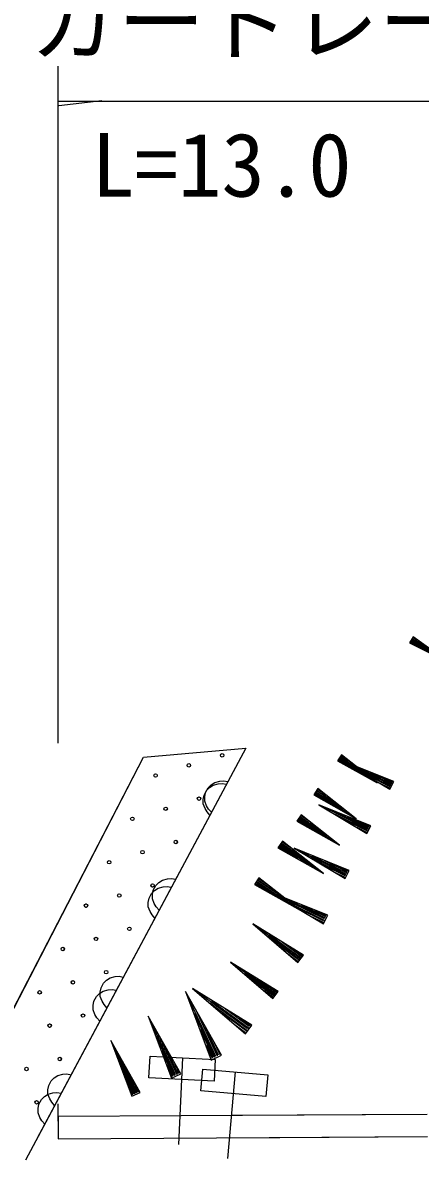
# Model space of a CAD drawing. Units: millimetres, scale not verified. Extents: x 40000 to 680000, y 20000 to 380000.
# Drawn here: x 508071 to 519497, y 276423 to 309124 of the extents above; entities that cross this region are included whole.
import ezdxf
from ezdxf.enums import TextEntityAlignment as Align

# ---------------------------------------------------------------- set-up
doc = ezdxf.new("R2010")
doc.units = ezdxf.units.MM
doc.header["$LTSCALE"] = 1000
doc.layers.add('M-BGD', color=7, linetype='Continuous', lineweight=25)
doc.styles.add('ＭＳ ゴシック', font='')
doc.styles.get('ＭＳ ゴシック').set_extended_font_data('MS Gothic')

# ---------------------------------------------------------------- blocks, each defined once
blk = doc.blocks.new('BUHIN136')
at = {"color": 7, "linetype": 'Continuous', "lineweight": 25}
blk.add_lwpolyline([(-448, -222), (-463, -101), (-453, 13), (-416, 154), (-344, 256), (-255, 340), (-116, 409), (5, 429), (130, 424), (266, 369), (363, 308), (448, 222)], dxfattribs=at)
blk = doc.blocks.new('BUHIN139')
at = {"color": 7, "linetype": 'Continuous', "lineweight": 25}
for p, q in [((364, -681), (-304, 568)), ((-160, 232), (336, -696)), ((-104, 262), (392, -666)), ((315, -707), (-4, -111)), ((421, -651), (102, -54)), ((136, -449), (283, -724)), ((302, -360), (449, -635))]:
    blk.add_line(p, q, dxfattribs=at)
blk.add_lwpolyline([(487, -647), (-377, 705), (268, -764)], close=True, dxfattribs=at)
blk = doc.blocks.new('BUHIN140')
at = {"color": 7, "linetype": 'Continuous', "lineweight": 25}
for p, q in [((387, -723), (-323, 603)), ((-170, 246), (357, -739)), ((-110, 278), (417, -707)), ((334, -751), (-4, -118)), ((447, -691), (108, -58)), ((144, -477), (301, -769)), ((320, -383), (477, -675))]:
    blk.add_line(p, q, dxfattribs=at)
blk.add_lwpolyline([(517, -687), (-401, 750), (285, -812)], close=True, dxfattribs=at)
blk = doc.blocks.new('BUHIN141')
at = {"color": 7, "linetype": 'Continuous', "lineweight": 25}
for p, q in [((410, -766), (-342, 639)), ((-180, 261), (378, -783)), ((-117, 295), (441, -749)), ((354, -796), (-5, -125)), ((473, -732), (114, -61)), ((153, -505), (318, -815)), ((339, -405), (505, -715))]:
    blk.add_line(p, q, dxfattribs=at)
blk.add_lwpolyline([(547, -728), (-424, 794), (301, -859)], close=True, dxfattribs=at)
blk = doc.blocks.new('BUHIN142')
at = {"color": 7, "linetype": 'Continuous', "lineweight": 25}
for p, q in [((256, -779), (-214, 650)), ((-125, 272), (224, -790)), ((-61, 293), (289, -768)), ((200, -798), (-25, -115)), ((321, -758), (96, -76)), ((60, -495), (164, -810)), ((250, -432), (353, -747))]:
    blk.add_line(p, q, dxfattribs=at)
blk.add_lwpolyline([(391, -766), (-266, 807), (141, -849)], close=True, dxfattribs=at)
blk = doc.blocks.new('BUHIN143')
at = {"color": 7, "linetype": 'Continuous', "lineweight": 25}
for p, q in [((241, -733), (-201, 612)), ((-118, 256), (211, -743)), ((-57, 276), (272, -723)), ((188, -751), (-23, -109)), ((302, -713), (91, -71)), ((56, -466), (154, -762)), ((235, -407), (333, -703))]:
    blk.add_line(p, q, dxfattribs=at)
blk.add_lwpolyline([(368, -721), (-250, 760), (132, -799)], close=True, dxfattribs=at)
blk = doc.blocks.new('BUHIN144')
at = {"color": 7, "linetype": 'Continuous', "lineweight": 25}
for p, q in [((302, -917), (-252, 765)), ((-71, 345), (340, -904)), ((-147, 320), (264, -929)), ((235, -938), (-29, -136)), ((378, -892), (114, -89)), ((71, -582), (193, -953)), ((294, -509), (416, -879))]:
    blk.add_line(p, q, dxfattribs=at)
blk.add_lwpolyline([(460, -901), (-313, 950), (165, -998)], close=True, dxfattribs=at)
blk = doc.blocks.new('BUHIN145')
at = {"color": 7, "linetype": 'Continuous', "lineweight": 25}
for p, q in [((-186, -996), (155, 831)), ((26, 369), (-228, -988)), ((109, 354), (-145, -1004)), ((-258, -982), (-95, -110)), ((-104, -1011), (59, -139)), ((-230, -571), (-305, -974)), ((13, -617), (-62, -1019))]:
    blk.add_line(p, q, dxfattribs=at)
blk.add_lwpolyline([(-33, -1062), (193, 1032), (-353, -1002)], close=True, dxfattribs=at)
blk = doc.blocks.new('BUHIN146')
at = {"color": 7, "linetype": 'Continuous', "lineweight": 25}
for p, q in [((-169, -901), (141, 752)), ((24, 334), (-206, -894)), ((98, 320), (-131, -908)), ((-234, -889), (-86, -100)), ((-94, -915), (54, -126)), ((-208, -517), (-276, -881)), ((12, -558), (-56, -922))]:
    blk.add_line(p, q, dxfattribs=at)
blk.add_lwpolyline([(-30, -961), (175, 934), (-319, -907)], close=True, dxfattribs=at)
blk = doc.blocks.new('BUHIN147')
at = {"color": 7, "linetype": 'Continuous', "lineweight": 25}
for p, q in [((-151, -806), (126, 673)), ((21, 299), (-184, -800)), ((88, 286), (-117, -813)), ((-209, -795), (-77, -89)), ((-84, -819), (48, -113)), ((-186, -462), (-247, -788)), ((10, -499), (-51, -825))]:
    blk.add_line(p, q, dxfattribs=at)
blk.add_lwpolyline([(-27, -860), (156, 836), (-286, -811)], close=True, dxfattribs=at)
blk = doc.blocks.new('BUHIN149')
at = {"color": 7, "linetype": 'Continuous', "lineweight": 25}
for p, q in [((-312, 656), (-88, 63)), ((65, -256), (-284, 666)), ((-256, 677), (214, -565)), ((121, -235), (-228, 688)), ((-207, 696), (17, 103)), ((-72, 434), (-175, 707)), ((-237, 372), (-340, 645))]:
    blk.add_line(p, q, dxfattribs=at)
blk.add_lwpolyline([(-374, 660), (265, -702), (-157, 743)], close=True, dxfattribs=at)
blk = doc.blocks.new('BUHIN150')
at = {"color": 7, "linetype": 'Continuous', "lineweight": 25}
for p, q in [((-67, 405), (-164, 660)), ((-221, 347), (-318, 602)), ((-291, 612), (-82, 59)), ((60, -239), (-265, 622)), ((-239, 632), (199, -527)), ((113, -219), (-213, 642)), ((-193, 649), (16, 96))]:
    blk.add_line(p, q, dxfattribs=at)
blk.add_lwpolyline([(-349, 616), (248, -655), (-146, 693)], close=True, dxfattribs=at)
blk = doc.blocks.new('BUHIN151')
at = {"color": 7, "linetype": 'Continuous', "lineweight": 25}
for p, q in [((-205, 322), (-295, 559)), ((-271, 568), (-76, 55)), ((56, -222), (-246, 577)), ((-222, 587), (185, -489)), ((105, -204), (-198, 596)), ((-179, 603), (15, 89)), ((-62, 376), (-152, 613))]:
    blk.add_line(p, q, dxfattribs=at)
blk.add_lwpolyline([(-324, 572), (230, -608), (-136, 644)], close=True, dxfattribs=at)
blk = doc.blocks.new('BUHIN152')
at = {"color": 7, "linetype": 'Continuous', "lineweight": 25}
for p, q in [((-218, 313), (-318, 547)), ((-294, 557), (-78, 51)), ((65, -219), (-270, 567)), ((-246, 577), (205, -481)), ((113, -199), (-222, 587)), ((-204, 595), (11, 90)), ((-78, 373), (-177, 606))]:
    blk.add_line(p, q, dxfattribs=at)
blk.add_lwpolyline([(-347, 559), (255, -598), (-162, 638)], close=True, dxfattribs=at)
blk = doc.blocks.new('BUHIN159')
at = {"color": 7, "linetype": 'Continuous', "lineweight": 25}
blk.add_lwpolyline([(-448, -222), (-463, -101), (-453, 13), (-416, 154), (-344, 256), (-255, 340), (-116, 409), (5, 429), (130, 424), (266, 369), (363, 308), (448, 222)], dxfattribs=at)
blk = doc.blocks.new('BUHIN74')
at = {"color": 7, "linetype": 'Continuous', "lineweight": 25}
blk.add_line((-63, -115), (1032, -718), dxfattribs=at)

msp = doc.modelspace()

# ---------------------------------------------------------------- linework, layer by layer
at = {"layer": 'M-BGD'}
for p, q in [((509089, 288415), (509089, 307874)), ((509089, 306874), (521403, 306874)), ((514480, 288270), (508146, 276425)), ((514480, 288270), (508473, 277037)), ((511540, 288014), (514480, 288270)), ((511540, 288014), (514480, 288270)), ((505544, 276423), (511540, 288014)), ((505852, 277019), (511540, 288014)), ((512666, 279366), (512544, 276875)), ((514177, 278961), (513956, 276477)), ((509083, 278041), (509089, 277041)), ((509086, 277691), (519692, 277752)), ((509086, 277691), (509090, 277041)), ((514087, 277720), (519692, 277752)), ((514087, 277720), (519692, 277752)), ((509089, 277041), (519707, 277102)), ((509090, 277041), (519708, 277102)), ((514048, 277070), (519708, 277102)), ((514048, 277070), (519708, 277102))]:
    msp.add_line(p, q, dxfattribs=at)
for points in [[(511730, 279412), (513603, 279320), (513572, 278696), (511699, 278788)], [(513244, 279044), (515111, 278878), (515056, 278255), (513188, 278422)]]:
    msp.add_lwpolyline(points, close=True, dxfattribs=at)
for centre in [(513803, 288065), (513803, 288065), (512846, 287775), (512846, 287775), (511889, 287485), (511889, 287485), (513136, 286818), (513136, 286818), (512179, 286528), (512179, 286528), (511222, 286238), (511222, 286237), (512469, 285571), (512470, 285571), (511512, 285281), (511513, 285280), (510555, 284990), (510556, 284990), (511802, 284324), (511803, 284323), (510845, 284033), (510846, 284033), (509888, 283743), (509889, 283743), (511135, 283076), (511136, 283076), (509221, 282496), (509222, 282496), (510178, 282786), (510179, 282786), (510468, 281829), (510469, 281829), (509511, 281539), (509512, 281539), (508554, 281249), (508555, 281249), (509801, 280582), (509802, 280582), (508844, 280292), (508845, 280292), (509134, 279335), (509135, 279335), (508177, 279045), (508178, 279045), (508468, 278088), (508468, 278088)]:
    msp.add_circle(centre, 49.8, dxfattribs=at)

# ---------------------------------------------------------------- block references
at = {"layer": 'M-BGD', "rotation": 35.5247}
for name, p in [('BUHIN74', (509089, 306874)), ('BUHIN152', (519796, 291049)), ('BUHIN152', (519796, 291049)), ('BUHIN152', (519796, 291049)), ('BUHIN151', (517714, 287632)), ('BUHIN151', (517714, 287632)), ('BUHIN151', (517714, 287632)), ('BUHIN139', (517964, 287554)), ('BUHIN139', (517965, 287554)), ('BUHIN139', (517965, 287554)), ('BUHIN139', (517965, 287554)), ('BUHIN136', (513729, 286866)), ('BUHIN159', (513688, 286789)), ('BUHIN150', (517076, 286630)), ('BUHIN150', (517076, 286630)), ('BUHIN150', (517076, 286630)), ('BUHIN139', (517299, 286284)), ('BUHIN139', (517300, 286284)), ('BUHIN139', (517300, 286284)), ('BUHIN139', (517300, 286284)), ('BUHIN150', (516593, 285870)), ('BUHIN150', (516593, 285870)), ('BUHIN150', (516593, 285870)), ('BUHIN149', (516094, 285086)), ('BUHIN149', (516094, 285086)), ('BUHIN149', (516094, 285086)), ('BUHIN140', (516634, 285014)), ('BUHIN140', (516635, 285014)), ('BUHIN140', (516635, 285014)), ('BUHIN140', (516635, 285014)), ('BUHIN136', (512227, 284058)), ('BUHIN149', (515421, 284027)), ('BUHIN149', (515421, 284027)), ('BUHIN149', (515421, 284027)), ('BUHIN141', (515969, 283744)), ('BUHIN141', (515970, 283744)), ('BUHIN141', (515970, 283744)), ('BUHIN141', (515970, 283744)), ('BUHIN159', (512105, 283828)), ('BUHIN142', (515372, 282713)), ('BUHIN142', (515373, 282713)), ('BUHIN142', (515373, 282713)), ('BUHIN142', (515373, 282713)), ('BUHIN143', (514691, 281648)), ('BUHIN143', (514692, 281648)), ('BUHIN143', (514692, 281648)), ('BUHIN143', (514692, 281648)), ('BUHIN136', (510725, 281249)), ('BUHIN144', (513756, 280770)), ('BUHIN144', (513756, 280770)), ('BUHIN159', (510521, 280867)), ('BUHIN145', (513194, 280325)), ('BUHIN145', (513195, 280325)), ('BUHIN146', (512079, 279708)), ('BUHIN146', (512080, 279708)), ('BUHIN147', (510964, 279090)), ('BUHIN147', (510965, 279090)), ('BUHIN136', (509223, 278441)), ('BUHIN159', (508938, 277906))]:
    msp.add_blockref(name, p, dxfattribs=at)

# ---------------------------------------------------------------- texts
at = {"layer": 'M-BGD', "style": 'ＭＳ ゴシック'}
for s, p in [('ガードレール', (508305, 307692)), ('L=13.0', (510042, 303574))]:
    msp.add_text(s, height=1833, dxfattribs=at).set_placement(p, align=Align.BOTTOM_LEFT)

doc.saveas('drawing.dxf')
